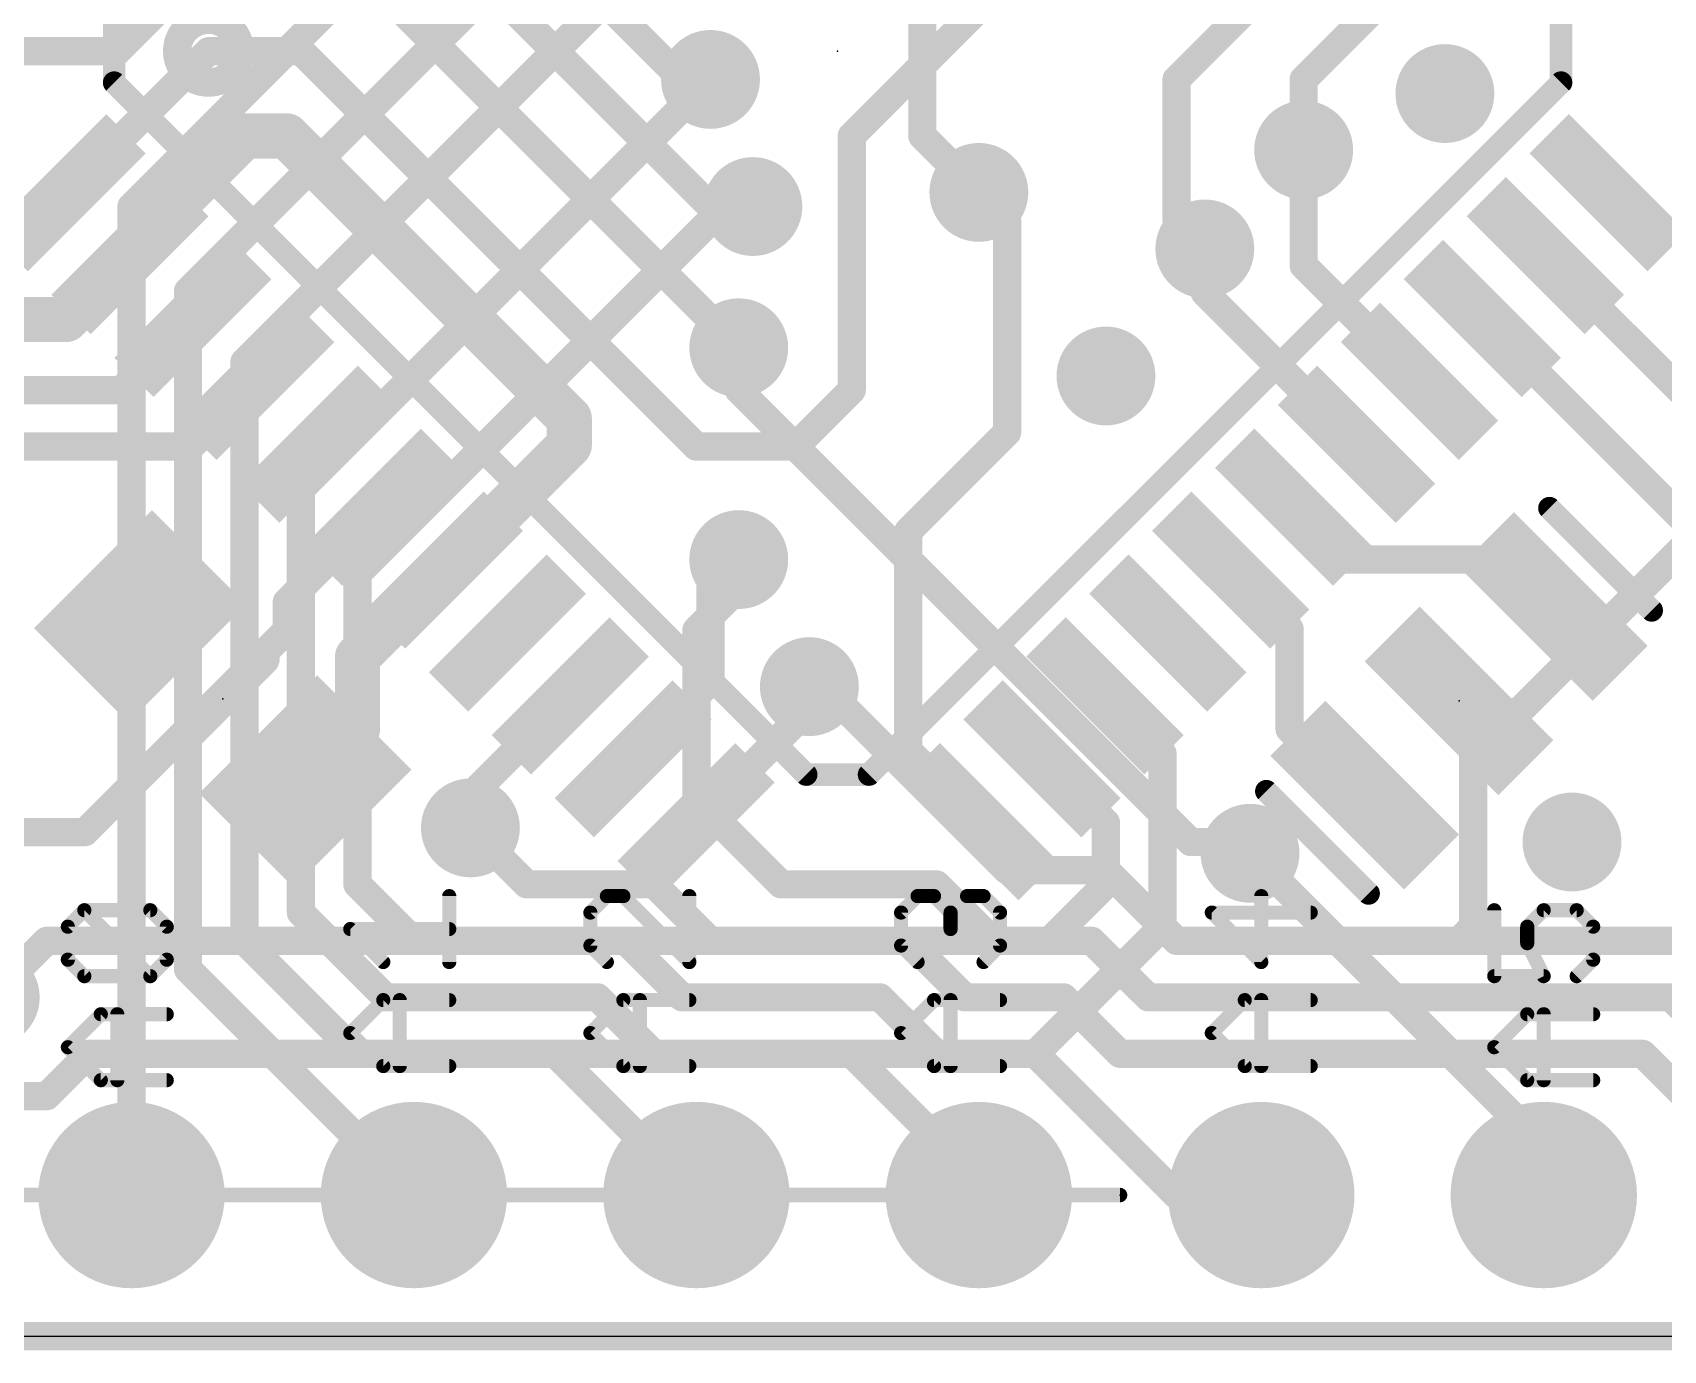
# Model space of a CAD drawing. Extents: x -10.9 to 50.9, y -4.8 to 29.4.
# Drawn here: x 15.62 to 30.29, y -0.13 to 11.72 of the extents above; entities that cross this region are included whole.
import ezdxf

# ---------------------------------------------------------------- set-up
doc = ezdxf.new("R2010")
doc.units = 0
for name, color, linetype in [('1', 12, 'CONTINUOUS'), ('16', 132, 'CONTINUOUS'), ('17', 110, 'CONTINUOUS'), ('18', 110, 'CONTINUOUS'), ('20', 53, 'CONTINUOUS'), ('21', 40, 'CONTINUOUS'), ('23', 40, 'CONTINUOUS'), ('47', 253, 'CONTINUOUS')]:
    doc.layers.add(name, color=color, linetype=linetype)

# ---------------------------------------------------------------- blocks, each defined once
blk = doc.blocks.new('RECT')
blk.add_solid([(-0.5, -0.5), (0.5, -0.5), (-0.5, 0.5), (0.5, 0.5)])
blk = doc.blocks.new('ROUNDP')
at = {"const_width": 0.5}
blk.add_lwpolyline([(0, -0.25, 1), (0, 0.25, 1), (0, -0.25)], format="xyb", dxfattribs=at)
blk = doc.blocks.new('ROUNDV')
at = {"const_width": 0.5}
blk.add_lwpolyline([(0, -0.25, 1), (0, 0.25, 1), (0, -0.25)], format="xyb", dxfattribs=at)

msp = doc.modelspace()

# ---------------------------------------------------------------- linework, layer by layer
at = {"layer": '1'}
for points, const_width in [([(19.558, 13.208), (21.59, 11.176)], 0.254), ([(17.78, 12.954), (16.383, 11.557)], 0.254), ([(19.05, 12.827), (21.717, 10.16)], 0.254), ([(18.415, 12.446), (21.971, 8.89)], 0.254), ([(22.987, 10.795), (24.511, 12.319)], 0.254), ([(15.494, 11.557), (14.5948, 10.6578)], 0.254), ([(16.383, 11.557), (15.494, 11.557)], 0.254), ([(17.2031, 11.557), (15.9304, 10.2842)], 0.254), ([(17.2031, 11.557), (18.034, 11.557)], 0.254), ([(18.034, 11.557), (21.59, 8.001)], 0.254), ([(21.59, 11.176), (21.717, 11.303)], 0.254), ([(17.526, 10.795), (16.496, 9.765)], 0.4064), ([(17.907, 10.795), (17.526, 10.795)], 0.4064), ([(20.447, 8.255), (17.907, 10.795)], 0.4064), ([(22.987, 8.509), (22.987, 10.795)], 0.254), ([(27.051, 10.668), (27.051, 9.6287)], 0.254), ([(24.384, 10.033), (24.13, 10.287)], 0.254), ([(21.717, 10.16), (22.098, 10.16)], 0.254), ([(24.384, 8.128), (24.384, 10.033)], 0.254), ([(16.496, 9.7185), (15.9215, 9.144)], 0.4064), ([(16.496, 9.765), (16.496, 9.7185)], 0.4064), ([(26.162, 9.3864), (26.162, 9.779)], 0.254), ([(29.224, 9.7185), (30.988, 7.9545)], 0.254), ([(28.0926, 8.5872), (27.051, 9.6287)], 0.254), ([(27.5269, 8.0215), (26.162, 9.3864)], 0.254), ([(15.9215, 9.144), (12.065, 9.144)], 0.4064), ([(16.4179, 8.509), (17.0617, 9.1528)], 0.254), ([(28.6583, 9.1528), (30.48, 7.3311)], 0.254), ([(17.0413, 8.001), (17.6274, 8.5872)], 0.254), ([(11.684, 8.509), (16.4179, 8.509)], 0.254), ([(22.479, 8.001), (22.987, 8.509)], 0.254), ([(20.447, 8.0126), (20.447, 8.255)], 0.4064), ([(19.3245, 6.8901), (20.447, 8.0126)], 0.4064), ([(23.495, 7.239), (24.384, 8.128)], 0.254), ([(10.414, 8.001), (17.0413, 8.001)], 0.254), ([(21.59, 8.001), (22.479, 8.001)], 0.254), ([(18.7588, 7.4558), (17.907, 6.604)], 0.254), ([(26.9612, 7.4558), (27.432, 6.985)], 0.254), ([(23.495, 5.2651), (23.495, 7.239)], 0.254), ([(18.542, 6.1076), (19.3245, 6.8901)], 0.4064), ([(21.717, 6.731), (21.971, 6.985)], 0.254), ([(27.432, 6.985), (28.829, 6.985)], 0.254), ([(28.829, 6.985), (28.9965, 6.8175)], 0.254), ([(26.3955, 6.8901), (26.924, 6.3616)], 0.254), ([(28.9965, 6.8175), (29.0425, 6.8175)], 0.254), ([(29.0425, 6.8175), (29.2965, 6.5635)], 0.254), ([(21.717, 5.8885), (21.717, 6.731)], 0.254), ([(17.907, 6.604), (17.907, 6.35)], 0.254), ([(17.907, 6.35), (16.0902, 4.5332)], 0.254), ([(26.924, 6.3616), (26.924, 5.461)], 0.254), ([(18.542, 5.4588), (18.542, 6.1076)], 0.4064), ([(21.0215, 5.193), (21.717, 5.8885)], 0.254), ([(20.4558, 5.7587), (19.558, 4.8609)], 0.254), ([(22.606, 5.6461), (22.606, 5.842)], 0.254), ([(25.2642, 5.7587), (25.781, 5.2419)], 0.254), ([(21.5872, 4.6274), (22.606, 5.6461)], 0.254), ([(18.0734, 4.9902), (18.542, 5.4588)], 0.4064), ([(26.924, 5.461), (27.2185, 5.1665)], 0.254), ([(23.495, 5.2651), (24.1328, 4.6274)], 0.254), ([(24.6985, 5.193), (25.273, 4.6185)], 0.254), ([(25.781, 5.2419), (25.781, 3.683)], 0.254), ([(27.2185, 5.1665), (27.2994, 5.1665)], 0.254), ([(27.2994, 5.1665), (27.5995, 4.8665)], 0.254), ([(19.558, 4.8609), (19.558, 4.572)], 0.254), ([(25.273, 4.6185), (25.273, 4.064)], 0.254), ([(16.0902, 4.5332), (14.5746, 4.5332)], 0.254), ([(29.21, 1.7018), (26.5684, 4.3434)], 0.254), ([(25.273, 4.064), (24.765, 3.556)], 0.254), ([(15.748, 3.556), (15.24, 3.048)], 0.254), ([(24.765, 3.556), (15.748, 3.556)], 0.254), ([(25.781, 3.683), (24.638, 2.54)], 0.254), ([(16.129, 2.54), (15.748, 2.159)], 0.254), ([(24.638, 2.54), (16.129, 2.54)], 0.254), ([(15.748, 2.159), (14.859, 2.159)], 0.254), ([(29.21, 1.7018), (29.21, 1.27)], 0.254), ([(0, 0), (46.355, 0)], 0.254)]:
    msp.add_lwpolyline(points, dxfattribs=dict(at, const_width=const_width))
for points, const_width in [([(16.3381, 11.6019, 1), (16.4279, 11.5121)], 0.127), ([(16.383, 11.4935, 1), (16.383, 11.6205)], 0.127), ([(17.2031, 11.6205, 1), (17.2031, 11.4935)], 0.127), ([(17.248, 11.5121, 1), (17.1582, 11.6019)], 0.127), ([(18.0789, 11.6019, 1), (17.9891, 11.5121)], 0.127), ([(18.034, 11.4935, 1), (18.034, 11.6205)], 0.127), ([(21.7619, 11.2581, 1), (21.6721, 11.3479)], 0.127), ([(21.5451, 11.2209, 1), (21.6349, 11.1311)], 0.127), ([(21.5451, 11.1311, 1), (21.6349, 11.2209)], 0.127), ([(17.526, 10.8966, 1), (17.526, 10.6934)], 0.2032), ([(17.5978, 10.7232, 1), (17.4542, 10.8668)], 0.2032), ([(17.9788, 10.8668, 1), (17.8352, 10.7232)], 0.2032), ([(17.907, 10.6934, 1), (17.907, 10.8966)], 0.2032), ([(23.0505, 10.795, 1), (22.9235, 10.795)], 0.127), ([(22.9421, 10.8399, 1), (23.0319, 10.7501)], 0.127), ([(27.1145, 10.668, 1), (26.9875, 10.668)], 0.127), ([(24.1749, 10.3319, 1), (24.0851, 10.2421)], 0.127), ([(15.8855, 10.3291, 1), (15.9753, 10.2393)], 0.127), ([(21.717, 10.2235, 1), (21.717, 10.0965)], 0.127), ([(21.6721, 10.1151, 1), (21.7619, 10.2049)], 0.127), ([(22.098, 10.0965, 1), (22.098, 10.2235)], 0.127), ([(24.4475, 10.033, 1), (24.3205, 10.033)], 0.127), ([(24.3391, 9.9881, 1), (24.4289, 10.0779)], 0.127), ([(16.5976, 9.765, 1), (16.3944, 9.765)], 0.2032), ([(16.4242, 9.8369, 1), (16.5679, 9.6932)], 0.2032), ([(16.5679, 9.6467, 1), (16.4242, 9.7904)], 0.2032), ([(26.2255, 9.779, 1), (26.0985, 9.779)], 0.127), ([(29.2689, 9.7634, 1), (29.1791, 9.6736)], 0.127), ([(16.3944, 9.7185, 1), (16.5976, 9.7185)], 0.2032), ([(27.0959, 9.6736, 1), (27.0061, 9.5838)], 0.127), ([(26.9875, 9.6287, 1), (27.1145, 9.6287)], 0.127), ([(26.2069, 9.4313, 1), (26.1171, 9.3415)], 0.127), ([(26.0985, 9.3864, 1), (26.2255, 9.3864)], 0.127), ([(15.8497, 9.2158, 1), (15.9934, 9.0722)], 0.2032), ([(15.9215, 9.0424, 1), (15.9215, 9.2456)], 0.2032), ([(17.1066, 9.1079, 1), (17.0168, 9.1977)], 0.127), ([(28.7032, 9.1977, 1), (28.6134, 9.1079)], 0.127), ([(21.9261, 8.8451, 1), (22.0159, 8.9349)], 0.127), ([(17.6723, 8.5422, 1), (17.5825, 8.6321)], 0.127), ([(28.0477, 8.5422, 1), (28.1375, 8.6321)], 0.127), ([(16.373, 8.5539, 1), (16.4628, 8.4641)], 0.127), ([(16.4179, 8.4455, 1), (16.4179, 8.5725)], 0.127), ([(22.9235, 8.509, 1), (23.0505, 8.509)], 0.127), ([(23.0319, 8.4641, 1), (22.9421, 8.5539)], 0.127), ([(20.5486, 8.255, 1), (20.3454, 8.255)], 0.2032), ([(20.3752, 8.1832, 1), (20.5188, 8.3268)], 0.2032), ([(20.5188, 7.9408, 1), (20.3752, 8.0845)], 0.2032), ([(24.4289, 8.0831, 1), (24.3391, 8.1729)], 0.127), ([(16.9964, 8.0459, 1), (17.0862, 7.9561)], 0.127), ([(17.0413, 7.9375, 1), (17.0413, 8.0645)], 0.127), ([(20.3454, 8.0126, 1), (20.5486, 8.0126)], 0.2032), ([(21.59, 8.0645, 1), (21.59, 7.9375)], 0.127), ([(21.5451, 7.9561, 1), (21.6349, 8.0459)], 0.127), ([(22.4341, 8.0459, 1), (22.5239, 7.9561)], 0.127), ([(22.479, 7.9375, 1), (22.479, 8.0645)], 0.127), ([(24.3205, 8.128, 1), (24.4475, 8.128)], 0.127), ([(27.482, 7.9766, 1), (27.5718, 8.0664)], 0.127), ([(18.8037, 7.4109, 1), (18.7139, 7.5007)], 0.127), ([(27.0061, 7.5007, 1), (26.9163, 7.4109)], 0.127), ([(23.5585, 7.239, 1), (23.4315, 7.239)], 0.127), ([(23.4501, 7.2839, 1), (23.5399, 7.1941)], 0.127), ([(19.2526, 6.9619, 1), (19.3963, 6.8183)], 0.2032), ([(19.3963, 6.8183, 1), (19.2526, 6.9619)], 0.2032), ([(22.0159, 6.9401, 1), (21.9261, 7.0299)], 0.127), ([(27.432, 7.0485, 1), (27.432, 6.9215)], 0.127), ([(27.3871, 6.9401, 1), (27.4769, 7.0299)], 0.127), ([(28.8739, 7.0299, 1), (28.7841, 6.9401)], 0.127), ([(28.829, 6.9215, 1), (28.829, 7.0485)], 0.127), ([(26.4404, 6.935, 1), (26.3506, 6.8452)], 0.127), ([(28.9965, 6.881, 1), (28.9965, 6.754)], 0.127), ([(28.9516, 6.7726, 1), (29.0414, 6.8624)], 0.127), ([(29.0874, 6.8624, 1), (28.9976, 6.7726)], 0.127), ([(29.0425, 6.754, 1), (29.0425, 6.881)], 0.127), ([(21.7805, 6.731, 1), (21.6535, 6.731)], 0.127), ([(21.6721, 6.7759, 1), (21.7619, 6.6861)], 0.127), ([(17.9705, 6.604, 1), (17.8435, 6.604)], 0.127), ([(17.8621, 6.6489, 1), (17.9519, 6.5591)], 0.127), ([(29.2516, 6.5186, 1), (29.3414, 6.6084)], 0.127), ([(17.9519, 6.3051, 1), (17.8621, 6.3949)], 0.127), ([(26.9875, 6.3616, 1), (26.8605, 6.3616)], 0.127), ([(26.8791, 6.3167, 1), (26.9689, 6.4065)], 0.127), ([(17.8435, 6.35, 1), (17.9705, 6.35)], 0.127), ([(18.6436, 6.1076, 1), (18.4404, 6.1076)], 0.2032), ([(18.4702, 6.1795, 1), (18.6138, 6.0358)], 0.2032), ([(21.7619, 5.8436, 1), (21.6721, 5.9334)], 0.127), ([(20.5007, 5.7138, 1), (20.4109, 5.8036)], 0.127), ([(21.6535, 5.8885, 1), (21.7805, 5.8885)], 0.127), ([(22.6695, 5.842, 1), (22.5425, 5.842)], 0.127), ([(25.3091, 5.8036, 1), (25.2193, 5.7138)], 0.127), ([(22.6509, 5.6012, 1), (22.5611, 5.691)], 0.127), ([(18.6138, 5.3869, 1), (18.4702, 5.5306)], 0.2032), ([(22.5425, 5.6461, 1), (22.6695, 5.6461)], 0.127), ([(26.9689, 5.5059, 1), (26.8791, 5.4161)], 0.127), ([(18.4404, 5.4588, 1), (18.6436, 5.4588)], 0.2032), ([(26.8605, 5.461, 1), (26.9875, 5.461)], 0.127), ([(20.9766, 5.2379, 1), (21.0664, 5.1481)], 0.127), ([(23.5399, 5.31, 1), (23.4501, 5.2202)], 0.127), ([(23.4315, 5.2651, 1), (23.5585, 5.2651)], 0.127), ([(24.7434, 5.2379, 1), (24.6536, 5.1481)], 0.127), ([(25.8445, 5.2419, 1), (25.7175, 5.2419)], 0.127), ([(25.7361, 5.197, 1), (25.8259, 5.2868)], 0.127), ([(27.2185, 5.23, 1), (27.2185, 5.103)], 0.127), ([(27.3443, 5.2114, 1), (27.2545, 5.1216)], 0.127), ([(27.2994, 5.103, 1), (27.2994, 5.23)], 0.127), ([(18.0016, 5.062, 1), (18.1453, 4.9184)], 0.2032), ([(27.1736, 5.1216, 1), (27.2634, 5.2114)], 0.127), ([(19.6215, 4.8609, 1), (19.4945, 4.8609)], 0.127), ([(19.5131, 4.9058, 1), (19.6029, 4.816)], 0.127), ([(27.5546, 4.8216, 1), (27.6444, 4.9114)], 0.127), ([(21.5423, 4.6723, 1), (21.6321, 4.5825)], 0.127), ([(24.0879, 4.5825, 1), (24.1777, 4.6723)], 0.127), ([(25.3365, 4.6185, 1), (25.2095, 4.6185)], 0.127), ([(25.2281, 4.5736, 1), (25.3179, 4.6634)], 0.127), ([(16.0453, 4.5781, 1), (16.1351, 4.4883)], 0.127), ([(16.0902, 4.4697, 1), (16.0902, 4.5967)], 0.127), ([(19.4945, 4.572, 1), (19.6215, 4.572)], 0.127), ([(26.6133, 4.3883, 1), (26.5235, 4.2985)], 0.127), ([(25.2095, 4.064, 1), (25.3365, 4.064)], 0.127), ([(25.3179, 4.0191, 1), (25.2281, 4.1089)], 0.127), ([(15.748, 3.6195, 1), (15.748, 3.4925)], 0.127), ([(15.7929, 3.5111, 1), (15.7031, 3.6009)], 0.127), ([(24.765, 3.4925, 1), (24.765, 3.6195)], 0.127), ([(25.7175, 3.683, 1), (25.8445, 3.683)], 0.127), ([(25.8259, 3.6381, 1), (25.7361, 3.7279)], 0.127), ([(24.7201, 3.6009, 1), (24.8099, 3.5111)], 0.127), ([(16.129, 2.6035, 1), (16.129, 2.4765)], 0.127), ([(16.1739, 2.4951, 1), (16.0841, 2.5849)], 0.127), ([(24.5931, 2.5849, 1), (24.6829, 2.4951)], 0.127), ([(24.638, 2.4765, 1), (24.638, 2.6035)], 0.127), ([(15.7031, 2.2039, 1), (15.7929, 2.1141)], 0.127), ([(15.748, 2.0955, 1), (15.748, 2.2225)], 0.127), ([(29.2735, 1.7018, 1), (29.1465, 1.7018)], 0.127), ([(29.1651, 1.6569, 1), (29.2549, 1.7467)], 0.127), ([(29.1465, 1.27, 1), (29.2735, 1.27)], 0.127)]:
    msp.add_lwpolyline(points, format="xyb", dxfattribs=dict(at, const_width=const_width))
at = {"layer": '16', "const_width": 0.254}
for points in [[(16.51, 10.16), (21.209, 14.859)], [(23.622, 13.843), (23.622, 10.795)], [(17.018, 9.398), (21.209, 13.589)], [(25.908, 11.303), (27.305, 12.7)], [(21.209, 12.446), (17.526, 8.763)], [(27.051, 11.303), (27.813, 12.065)], [(21.717, 11.303), (18.034, 7.62)], [(25.908, 10.033), (25.908, 11.303)], [(27.051, 11.303), (27.051, 10.668)], [(23.622, 10.795), (24.13, 10.287)], [(16.51, 10.16), (16.51, 1.27)], [(21.844, 10.16), (18.542, 6.858)], [(22.098, 10.16), (21.844, 10.16)], [(26.162, 9.779), (25.908, 10.033)], [(33.401, 10.033), (28.575, 5.207)], [(17.018, 9.398), (17.018, 3.302)], [(21.971, 8.509), (21.971, 8.89)], [(17.526, 8.763), (17.526, 3.556)], [(21.971, 8.509), (26.035, 4.445)], [(18.034, 7.62), (18.034, 3.81)], [(21.971, 6.985), (21.971, 6.731)], [(18.542, 6.858), (18.542, 4.064)], [(21.971, 6.731), (21.59, 6.35)], [(21.59, 6.35), (21.59, 4.826)], [(22.733, 5.842), (22.606, 5.842)], [(24.384, 4.191), (22.733, 5.842)], [(28.575, 5.207), (28.575, 3.683)], [(21.59, 4.826), (22.352, 4.064)], [(20.066, 4.064), (19.558, 4.572)], [(26.035, 4.445), (26.4668, 4.445)], [(26.4668, 4.445), (26.5684, 4.3434)], [(24.384, 4.191), (25.273, 4.191)], [(25.273, 4.191), (25.908, 3.556)], [(18.542, 4.064), (19.05, 3.556)], [(20.066, 4.064), (21.209, 4.064)], [(21.209, 4.064), (21.717, 3.556)], [(22.352, 4.064), (23.749, 4.064)], [(23.749, 4.064), (24.257, 3.556)], [(18.034, 3.81), (18.796, 3.048)], [(17.526, 3.556), (18.542, 2.54)], [(19.05, 3.556), (20.955, 3.556)], [(20.955, 3.556), (21.463, 3.048)], [(21.717, 3.556), (23.495, 3.556)], [(23.495, 3.556), (24.003, 3.048)], [(24.257, 3.556), (25.146, 3.556)], [(25.146, 3.556), (25.654, 3.048)], [(25.908, 3.556), (28.448, 3.556)], [(28.575, 3.683), (28.448, 3.556)], [(28.448, 3.556), (30.607, 3.556)], [(17.018, 3.302), (19.05, 1.27)], [(18.796, 3.048), (20.701, 3.048)], [(20.701, 3.048), (21.209, 2.54)], [(21.463, 3.048), (23.241, 3.048)], [(23.241, 3.048), (23.749, 2.54)], [(24.003, 3.048), (24.892, 3.048)], [(24.892, 3.048), (25.4, 2.54)], [(25.654, 3.048), (30.353, 3.048)], [(30.353, 3.048), (30.861, 2.54)], [(18.542, 2.54), (20.32, 2.54)], [(20.32, 2.54), (21.59, 1.27)], [(21.209, 2.54), (22.987, 2.54)], [(22.987, 2.54), (24.13, 1.397)], [(23.749, 2.54), (24.638, 2.54)], [(24.638, 2.54), (25.908, 1.27)], [(25.4, 2.54), (30.099, 2.54)], [(30.099, 2.54), (31.369, 1.27)], [(24.13, 1.397), (24.13, 1.27)], [(25.908, 1.27), (26.67, 1.27)], [(0, 0), (46.355, 0)]]:
    msp.add_lwpolyline(points, dxfattribs=at)
at = {"layer": '16', "const_width": 0.127}
for points in [[(21.7619, 11.2581, 1), (21.6721, 11.3479)], [(25.9715, 11.303, 1), (25.8445, 11.303)], [(25.8631, 11.3479, 1), (25.9529, 11.2581)], [(27.1145, 11.303, 1), (26.9875, 11.303)], [(27.0061, 11.3479, 1), (27.0959, 11.2581)], [(23.6669, 10.8399, 1), (23.5771, 10.7501)], [(23.5585, 10.795, 1), (23.6855, 10.795)], [(26.9875, 10.668, 1), (27.1145, 10.668)], [(16.5735, 10.16, 1), (16.4465, 10.16)], [(16.4651, 10.2049, 1), (16.5549, 10.1151)], [(21.844, 10.2235, 1), (21.844, 10.0965)], [(21.8889, 10.1151, 1), (21.7991, 10.2049)], [(22.098, 10.0965, 1), (22.098, 10.2235)], [(24.0851, 10.2421, 1), (24.1749, 10.3319)], [(25.9529, 10.0779, 1), (25.8631, 9.9881)], [(25.8445, 10.033, 1), (25.9715, 10.033)], [(26.1171, 9.7341, 1), (26.2069, 9.8239)], [(17.0815, 9.398, 1), (16.9545, 9.398)], [(16.9731, 9.4429, 1), (17.0629, 9.3531)], [(22.0345, 8.89, 1), (21.9075, 8.89)], [(17.5895, 8.763, 1), (17.4625, 8.763)], [(17.4811, 8.8079, 1), (17.5709, 8.7181)], [(22.0159, 8.5539, 1), (21.9261, 8.4641)], [(21.9075, 8.509, 1), (22.0345, 8.509)], [(18.0975, 7.62, 1), (17.9705, 7.62)], [(17.9891, 7.6649, 1), (18.0789, 7.5751)], [(22.0345, 6.985, 1), (21.9075, 6.985)], [(18.6055, 6.858, 1), (18.4785, 6.858)], [(18.4971, 6.9029, 1), (18.5869, 6.8131)], [(21.9075, 6.731, 1), (22.0345, 6.731)], [(22.0159, 6.6861, 1), (21.9261, 6.7759)], [(21.6535, 6.35, 1), (21.5265, 6.35)], [(21.5451, 6.3949, 1), (21.6349, 6.3051)], [(22.606, 5.9055, 1), (22.606, 5.7785)], [(22.7779, 5.8869, 1), (22.6881, 5.7971)], [(22.733, 5.7785, 1), (22.733, 5.9055)], [(28.6385, 5.207, 1), (28.5115, 5.207)], [(28.5301, 5.2519, 1), (28.6199, 5.1621)], [(21.6349, 4.8709, 1), (21.5451, 4.7811)], [(21.5265, 4.826, 1), (21.6535, 4.826)], [(19.6029, 4.6169, 1), (19.5131, 4.5271)], [(26.035, 4.5085, 1), (26.035, 4.3815)], [(25.9901, 4.4001, 1), (26.0799, 4.4899)], [(26.5117, 4.4899, 1), (26.4219, 4.4001)], [(26.4668, 4.3815, 1), (26.4668, 4.5085)], [(26.5235, 4.2985, 1), (26.6133, 4.3883)], [(24.384, 4.2545, 1), (24.384, 4.1275)], [(24.3391, 4.1461, 1), (24.4289, 4.2359)], [(25.3179, 4.2359, 1), (25.2281, 4.1461)], [(25.273, 4.1275, 1), (25.273, 4.2545)], [(18.5869, 4.1089, 1), (18.4971, 4.0191)], [(18.4785, 4.064, 1), (18.6055, 4.064)], [(20.066, 4.1275, 1), (20.066, 4.0005)], [(20.0211, 4.0191, 1), (20.1109, 4.1089)], [(21.2539, 4.1089, 1), (21.1641, 4.0191)], [(21.209, 4.0005, 1), (21.209, 4.1275)], [(22.352, 4.1275, 1), (22.352, 4.0005)], [(22.3071, 4.0191, 1), (22.3969, 4.1089)], [(23.7939, 4.1089, 1), (23.7041, 4.0191)], [(23.749, 4.0005, 1), (23.749, 4.1275)], [(18.0789, 3.8549, 1), (17.9891, 3.7651)], [(17.9705, 3.81, 1), (18.0975, 3.81)], [(17.5709, 3.6009, 1), (17.4811, 3.5111)], [(19.05, 3.6195, 1), (19.05, 3.4925)], [(20.9999, 3.6009, 1), (20.9101, 3.5111)], [(20.955, 3.4925, 1), (20.955, 3.6195)], [(21.717, 3.6195, 1), (21.717, 3.4925)], [(23.5399, 3.6009, 1), (23.4501, 3.5111)], [(23.495, 3.4925, 1), (23.495, 3.6195)], [(24.257, 3.6195, 1), (24.257, 3.4925)], [(25.1909, 3.6009, 1), (25.1011, 3.5111)], [(25.146, 3.4925, 1), (25.146, 3.6195)], [(25.908, 3.6195, 1), (25.908, 3.4925)], [(28.448, 3.6195, 1), (28.448, 3.4925)], [(28.448, 3.4925, 1), (28.448, 3.6195)], [(28.5115, 3.683, 1), (28.6385, 3.683)], [(28.6199, 3.6381, 1), (28.5301, 3.7279)], [(17.4625, 3.556, 1), (17.5895, 3.556)], [(19.0051, 3.5111, 1), (19.0949, 3.6009)], [(21.6721, 3.5111, 1), (21.7619, 3.6009)], [(24.2121, 3.5111, 1), (24.3019, 3.6009)], [(25.8631, 3.5111, 1), (25.9529, 3.6009)], [(28.4031, 3.6009, 1), (28.4929, 3.5111)], [(17.0629, 3.3469, 1), (16.9731, 3.2571)], [(16.9545, 3.302, 1), (17.0815, 3.302)], [(18.796, 3.1115, 1), (18.796, 2.9845)], [(18.7511, 3.0031, 1), (18.8409, 3.0929)], [(20.7459, 3.0929, 1), (20.6561, 3.0031)], [(20.701, 2.9845, 1), (20.701, 3.1115)], [(21.463, 3.1115, 1), (21.463, 2.9845)], [(21.4181, 3.0031, 1), (21.5079, 3.0929)], [(23.2859, 3.0929, 1), (23.1961, 3.0031)], [(23.241, 2.9845, 1), (23.241, 3.1115)], [(24.003, 3.1115, 1), (24.003, 2.9845)], [(23.9581, 3.0031, 1), (24.0479, 3.0929)], [(24.9369, 3.0929, 1), (24.8471, 3.0031)], [(24.892, 2.9845, 1), (24.892, 3.1115)], [(25.654, 3.1115, 1), (25.654, 2.9845)], [(25.6091, 3.0031, 1), (25.6989, 3.0929)], [(30.3979, 3.0929, 1), (30.3081, 3.0031)], [(18.542, 2.6035, 1), (18.542, 2.4765)], [(18.4971, 2.4951, 1), (18.5869, 2.5849)], [(20.3649, 2.5849, 1), (20.2751, 2.4951)], [(20.32, 2.4765, 1), (20.32, 2.6035)], [(21.209, 2.6035, 1), (21.209, 2.4765)], [(21.1641, 2.4951, 1), (21.2539, 2.5849)], [(23.0319, 2.5849, 1), (22.9421, 2.4951)], [(22.987, 2.4765, 1), (22.987, 2.6035)], [(23.749, 2.6035, 1), (23.749, 2.4765)], [(23.7041, 2.4951, 1), (23.7939, 2.5849)], [(24.6829, 2.5849, 1), (24.5931, 2.4951)], [(24.638, 2.4765, 1), (24.638, 2.6035)], [(25.4, 2.6035, 1), (25.4, 2.4765)], [(25.3551, 2.4951, 1), (25.4449, 2.5849)], [(30.1439, 2.5849, 1), (30.0541, 2.4951)], [(30.099, 2.4765, 1), (30.099, 2.6035)], [(24.1935, 1.397, 1), (24.0665, 1.397)], [(24.0851, 1.3521, 1), (24.1749, 1.4419)], [(16.4465, 1.27, 1), (16.5735, 1.27)], [(19.0051, 1.2251, 1), (19.0949, 1.3149)], [(21.5451, 1.2251, 1), (21.6349, 1.3149)], [(24.0665, 1.27, 1), (24.1935, 1.27)], [(25.908, 1.3335, 1), (25.908, 1.2065)], [(25.8631, 1.2251, 1), (25.9529, 1.3149)], [(26.67, 1.2065, 1), (26.67, 1.3335)]]:
    msp.add_lwpolyline(points, format="xyb", dxfattribs=at)
at = {"layer": '20'}
msp.add_line((2.54, 0), (48.26, 0), dxfattribs=at)
at = {"layer": '21'}
for points, const_width in [([(16.3546, 11.2742), (16.3546, 11.8398)], 0.2032), ([(29.3654, 11.8398), (29.3654, 11.2742)], 0.2032), ([(22.5772, 5.0516), (16.3546, 11.2742)], 0.2032), ([(29.3654, 11.2742), (23.1428, 5.0516)], 0.2032), ([(29.2612, 7.4474), (30.1804, 6.5282)], 0.2032), ([(16.9718, 5.3734), (17.6902, 6.0919)], 0.3048), ([(23.1428, 5.0516), (22.5772, 5.0516)], 0.2032), ([(27.6348, 3.9826), (26.7156, 4.9018)], 0.2032), ([(19.3675, 3.3655), (19.3675, 3.9587)], 0.127), ([(20.785, 3.9587), (20.6367, 3.8104)], 0.127), ([(20.9333, 3.9587), (20.785, 3.9587)], 0.127), ([(21.5265, 3.3655), (20.9333, 3.9587)], 0.127), ([(21.5265, 3.9587), (21.5265, 3.3655)], 0.127), ([(23.4307, 3.8104), (23.579, 3.9587)], 0.127), ([(23.579, 3.9587), (23.7273, 3.9587)], 0.127), ([(23.7273, 3.9587), (23.8756, 3.8104)], 0.127), ([(23.8756, 3.8104), (24.0239, 3.9587)], 0.127), ([(24.0239, 3.9587), (24.1722, 3.9587)], 0.127), ([(24.1722, 3.9587), (24.3205, 3.8104)], 0.127), ([(26.6696, 3.3655), (26.6696, 3.9587)], 0.127), ([(15.9377, 3.6834), (16.086, 3.8317)], 0.127), ([(16.086, 3.8317), (16.6792, 3.8317)], 0.127), ([(16.6792, 3.2385), (16.086, 3.8317)], 0.127), ([(16.6792, 3.8317), (16.8275, 3.6834)], 0.127), ([(20.6367, 3.8104), (20.6367, 3.5138)], 0.127), ([(23.4307, 3.5138), (23.4307, 3.8104)], 0.127), ([(23.8756, 3.8104), (23.8756, 3.6621)], 0.127), ([(24.3205, 3.8104), (24.3205, 3.5138)], 0.127), ([(27.1145, 3.8104), (26.2247, 3.8104)], 0.127), ([(26.2247, 3.8104), (26.6696, 3.3655)], 0.127), ([(28.7647, 3.8317), (28.7647, 3.2385)], 0.127), ([(29.0613, 3.6834), (29.2096, 3.8317)], 0.127), ([(29.2096, 3.8317), (29.5062, 3.8317)], 0.127), ([(29.5062, 3.8317), (29.6545, 3.6834)], 0.127), ([(15.9377, 3.3868), (15.9377, 3.6834)], 0.127), ([(16.8275, 3.6834), (16.8275, 3.3868)], 0.127), ([(18.7743, 3.3655), (18.4777, 3.6621)], 0.127), ([(18.4777, 3.6621), (19.3675, 3.6621)], 0.127), ([(29.0613, 3.5351), (29.0613, 3.6834)], 0.127), ([(29.6545, 3.6834), (29.6545, 3.3868)], 0.127), ([(20.6367, 3.5138), (20.785, 3.3655)], 0.127), ([(23.579, 3.3655), (23.4307, 3.5138)], 0.127), ([(24.3205, 3.5138), (24.1722, 3.3655)], 0.127), ([(29.2096, 3.2385), (29.0613, 3.5351)], 0.127), ([(16.086, 3.2385), (15.9377, 3.3868)], 0.127), ([(16.8275, 3.3868), (16.6792, 3.2385)], 0.127), ([(29.6545, 3.3868), (29.5062, 3.2385)], 0.127), ([(16.6792, 3.2385), (16.086, 3.2385)], 0.127), ([(28.7647, 3.2385), (29.2096, 3.2385)], 0.127), ([(18.4777, 2.7266), (18.7743, 3.0232)], 0.127), ([(18.7743, 3.0232), (19.3675, 3.0232)], 0.127), ([(18.9226, 2.43), (18.9226, 3.0232)], 0.127), ([(20.6367, 2.7266), (20.9333, 3.0232)], 0.127), ([(20.9333, 3.0232), (21.5265, 3.0232)], 0.127), ([(21.0816, 2.43), (21.0816, 3.0232)], 0.127), ([(23.4307, 2.7266), (23.7273, 3.0232)], 0.127), ([(23.7273, 3.0232), (24.3205, 3.0232)], 0.127), ([(23.8756, 2.43), (23.8756, 3.0232)], 0.127), ([(26.2247, 2.7266), (26.5213, 3.0232)], 0.127), ([(26.5213, 3.0232), (27.1145, 3.0232)], 0.127), ([(26.6696, 2.43), (26.6696, 3.0232)], 0.127), ([(15.9377, 2.5996), (16.2343, 2.8962)], 0.127), ([(16.2343, 2.8962), (16.8275, 2.8962)], 0.127), ([(16.3826, 2.303), (16.3826, 2.8962)], 0.127), ([(28.7647, 2.5996), (29.0613, 2.8962)], 0.127), ([(29.0613, 2.8962), (29.6545, 2.8962)], 0.127), ([(29.2096, 2.303), (29.2096, 2.8962)], 0.127), ([(18.7743, 2.43), (18.4777, 2.7266)], 0.127), ([(20.9333, 2.43), (20.6367, 2.7266)], 0.127), ([(23.7273, 2.43), (23.4307, 2.7266)], 0.127), ([(26.5213, 2.43), (26.2247, 2.7266)], 0.127), ([(16.2343, 2.303), (15.9377, 2.5996)], 0.127), ([(29.0613, 2.303), (28.7647, 2.5996)], 0.127), ([(19.3675, 2.43), (18.7743, 2.43)], 0.127), ([(21.5265, 2.43), (20.9333, 2.43)], 0.127), ([(24.3205, 2.43), (23.7273, 2.43)], 0.127), ([(27.1145, 2.43), (26.5213, 2.43)], 0.127), ([(16.8275, 2.303), (16.2343, 2.303)], 0.127), ([(29.6545, 2.303), (29.0613, 2.303)], 0.127)]:
    msp.add_lwpolyline(points, dxfattribs=dict(at, const_width=const_width))
for points, const_width in [([(17.2031, 11.2743, 1), (17.2031, 11.8397, 1), (17.2031, 11.2743)], 0.254), ([(16.3905, 11.3101, 1), (16.3187, 11.2382)], 0.1016), ([(16.3038, 11.2742, 1), (16.4054, 11.2742)], 0.1016), ([(29.3146, 11.2742, 1), (29.4162, 11.2742)], 0.1016), ([(29.4013, 11.2382, 1), (29.3295, 11.3101)], 0.1016), ([(29.2971, 7.4833, 1), (29.2253, 7.4115)], 0.1016), ([(30.1445, 6.4923, 1), (30.2163, 6.5641)], 0.1016), ([(17.7441, 6.038, 1), (17.6363, 6.1458)], 0.1524), ([(16.9179, 5.4273, 1), (17.0256, 5.3196)], 0.1524), ([(22.5772, 5.1024, 1), (22.5772, 5.0008)], 0.1016), ([(22.5412, 5.0157, 1), (22.6131, 5.0875)], 0.1016), ([(23.1069, 5.0875, 1), (23.1788, 5.0157)], 0.1016), ([(23.1428, 5.0008, 1), (23.1428, 5.1024)], 0.1016), ([(26.7515, 4.9377, 1), (26.6797, 4.8659)], 0.1016), ([(19.3992, 3.9587, 1), (19.3358, 3.9587)], 0.0635), ([(20.785, 3.9904, 1), (20.785, 3.9269)], 0.0635), ([(20.8075, 3.9362, 1), (20.7626, 3.9811)], 0.0635), ([(20.9558, 3.9811, 1), (20.9109, 3.9362)], 0.0635), ([(20.9333, 3.9269, 1), (20.9333, 3.9904)], 0.0635), ([(21.5583, 3.9587, 1), (21.4948, 3.9587)], 0.0635), ([(23.579, 3.9904, 1), (23.579, 3.9269)], 0.0635), ([(23.6015, 3.9362, 1), (23.5566, 3.9811)], 0.0635), ([(23.7498, 3.9811, 1), (23.7049, 3.9362)], 0.0635), ([(23.7273, 3.9269, 1), (23.7273, 3.9904)], 0.0635), ([(24.0239, 3.9904, 1), (24.0239, 3.9269)], 0.0635), ([(24.0464, 3.9362, 1), (24.0015, 3.9811)], 0.0635), ([(24.1947, 3.9811, 1), (24.1498, 3.9362)], 0.0635), ([(24.1722, 3.9269, 1), (24.1722, 3.9904)], 0.0635), ([(26.7014, 3.9587, 1), (26.6379, 3.9587)], 0.0635), ([(27.5989, 3.9467, 1), (27.6707, 4.0185)], 0.1016), ([(16.086, 3.8634, 1), (16.086, 3.7999)], 0.0635), ([(16.1085, 3.8541, 1), (16.0636, 3.8092)], 0.0635), ([(16.1085, 3.8092, 1), (16.0636, 3.8541)], 0.0635), ([(16.7017, 3.8541, 1), (16.6568, 3.8092)], 0.0635), ([(16.6792, 3.7999, 1), (16.6792, 3.8634)], 0.0635), ([(20.6685, 3.8104, 1), (20.605, 3.8104)], 0.0635), ([(20.6143, 3.8328, 1), (20.6592, 3.7879)], 0.0635), ([(23.4625, 3.8104, 1), (23.399, 3.8104)], 0.0635), ([(23.4083, 3.8328, 1), (23.4532, 3.7879)], 0.0635), ([(23.9074, 3.8104, 1), (23.8439, 3.8104)], 0.0635), ([(23.8532, 3.8328, 1), (23.8981, 3.7879)], 0.0635), ([(23.8532, 3.7879, 1), (23.8981, 3.8328)], 0.0635), ([(24.3523, 3.8104, 1), (24.2888, 3.8104)], 0.0635), ([(24.298, 3.7879, 1), (24.343, 3.8328)], 0.0635), ([(26.2247, 3.8421, 1), (26.2247, 3.7786)], 0.0635), ([(26.2472, 3.8328, 1), (26.2023, 3.7879)], 0.0635), ([(27.1145, 3.7786, 1), (27.1145, 3.8421)], 0.0635), ([(28.7965, 3.8317, 1), (28.733, 3.8317)], 0.0635), ([(29.2096, 3.8634, 1), (29.2096, 3.7999)], 0.0635), ([(29.2321, 3.8092, 1), (29.1872, 3.8541)], 0.0635), ([(29.5287, 3.8541, 1), (29.4838, 3.8092)], 0.0635), ([(29.5062, 3.7999, 1), (29.5062, 3.8634)], 0.0635), ([(15.9695, 3.6834, 1), (15.906, 3.6834)], 0.0635), ([(15.9153, 3.7058, 1), (15.9602, 3.6609)], 0.0635), ([(16.8592, 3.6834, 1), (16.7958, 3.6834)], 0.0635), ([(16.805, 3.6609, 1), (16.85, 3.7058)], 0.0635), ([(18.4777, 3.6938, 1), (18.4777, 3.6303)], 0.0635), ([(18.5002, 3.6845, 1), (18.4553, 3.6396)], 0.0635), ([(19.3675, 3.6303, 1), (19.3675, 3.6938)], 0.0635), ([(23.8439, 3.6621, 1), (23.9074, 3.6621)], 0.0635), ([(29.0931, 3.6834, 1), (29.0296, 3.6834)], 0.0635), ([(29.0389, 3.7058, 1), (29.0838, 3.6609)], 0.0635), ([(29.6863, 3.6834, 1), (29.6228, 3.6834)], 0.0635), ([(29.632, 3.6609, 1), (29.677, 3.7058)], 0.0635), ([(20.605, 3.5138, 1), (20.6685, 3.5138)], 0.0635), ([(20.6592, 3.5362, 1), (20.6143, 3.4913)], 0.0635), ([(23.4532, 3.5362, 1), (23.4083, 3.4913)], 0.0635), ([(23.399, 3.5138, 1), (23.4625, 3.5138)], 0.0635), ([(24.2888, 3.5138, 1), (24.3523, 3.5138)], 0.0635), ([(24.343, 3.4913, 1), (24.298, 3.5362)], 0.0635), ([(29.0897, 3.5493, 1), (29.0329, 3.5209)], 0.0635), ([(29.0296, 3.5351, 1), (29.0931, 3.5351)], 0.0635), ([(15.9602, 3.4092, 1), (15.9153, 3.3643)], 0.0635), ([(15.906, 3.3868, 1), (15.9695, 3.3868)], 0.0635), ([(16.7958, 3.3868, 1), (16.8592, 3.3868)], 0.0635), ([(16.85, 3.3643, 1), (16.805, 3.4092)], 0.0635), ([(18.7519, 3.343, 1), (18.7968, 3.388)], 0.0635), ([(19.3358, 3.3655, 1), (19.3992, 3.3655)], 0.0635), ([(20.7626, 3.343, 1), (20.8075, 3.388)], 0.0635), ([(21.4948, 3.3655, 1), (21.5583, 3.3655)], 0.0635), ([(21.504, 3.343, 1), (21.549, 3.388)], 0.0635), ([(23.5566, 3.343, 1), (23.6015, 3.388)], 0.0635), ([(24.1498, 3.388, 1), (24.1947, 3.343)], 0.0635), ([(26.6379, 3.3655, 1), (26.7014, 3.3655)], 0.0635), ([(26.6472, 3.343, 1), (26.6921, 3.388)], 0.0635), ([(29.6228, 3.3868, 1), (29.6863, 3.3868)], 0.0635), ([(29.677, 3.3643, 1), (29.632, 3.4092)], 0.0635), ([(16.086, 3.2703, 1), (16.086, 3.2067)], 0.0635), ([(16.0636, 3.216, 1), (16.1085, 3.261)], 0.0635), ([(16.6568, 3.261, 1), (16.7017, 3.216)], 0.0635), ([(16.6568, 3.216, 1), (16.7017, 3.261)], 0.0635), ([(16.6792, 3.2067, 1), (16.6792, 3.2703)], 0.0635), ([(28.7647, 3.2703, 1), (28.7647, 3.2067)], 0.0635), ([(28.733, 3.2385, 1), (28.7965, 3.2385)], 0.0635), ([(29.1812, 3.2243, 1), (29.238, 3.2527)], 0.0635), ([(29.2096, 3.2067, 1), (29.2096, 3.2703)], 0.0635), ([(29.4838, 3.261, 1), (29.5287, 3.216)], 0.0635), ([(18.7743, 3.0549, 1), (18.7743, 2.9914)], 0.0635), ([(18.7968, 3.0007, 1), (18.7519, 3.0456)], 0.0635), ([(18.9544, 3.0232, 1), (18.8909, 3.0232)], 0.0635), ([(19.3675, 2.9914, 1), (19.3675, 3.0549)], 0.0635), ([(20.9333, 3.0549, 1), (20.9333, 2.9914)], 0.0635), ([(20.9558, 3.0007, 1), (20.9109, 3.0456)], 0.0635), ([(21.1134, 3.0232, 1), (21.0499, 3.0232)], 0.0635), ([(21.5265, 2.9914, 1), (21.5265, 3.0549)], 0.0635), ([(23.7273, 3.0549, 1), (23.7273, 2.9914)], 0.0635), ([(23.7498, 3.0007, 1), (23.7049, 3.0456)], 0.0635), ([(23.9074, 3.0232, 1), (23.8439, 3.0232)], 0.0635), ([(24.3205, 2.9914, 1), (24.3205, 3.0549)], 0.0635), ([(26.5213, 3.0549, 1), (26.5213, 2.9914)], 0.0635), ([(26.5438, 3.0007, 1), (26.4989, 3.0456)], 0.0635), ([(26.7014, 3.0232, 1), (26.6379, 3.0232)], 0.0635), ([(27.1145, 2.9914, 1), (27.1145, 3.0549)], 0.0635), ([(16.2343, 2.9279, 1), (16.2343, 2.8644)], 0.0635), ([(16.2568, 2.8737, 1), (16.2119, 2.9186)], 0.0635), ([(16.4144, 2.8962, 1), (16.3509, 2.8962)], 0.0635), ([(16.8275, 2.8644, 1), (16.8275, 2.9279)], 0.0635), ([(29.0613, 2.9279, 1), (29.0613, 2.8644)], 0.0635), ([(29.0838, 2.8737, 1), (29.0389, 2.9186)], 0.0635), ([(29.2414, 2.8962, 1), (29.1779, 2.8962)], 0.0635), ([(29.6545, 2.8644, 1), (29.6545, 2.9279)], 0.0635), ([(18.5002, 2.749, 1), (18.4553, 2.7041)], 0.0635), ([(20.6592, 2.749, 1), (20.6143, 2.7041)], 0.0635), ([(23.4532, 2.749, 1), (23.4083, 2.7041)], 0.0635), ([(26.2472, 2.749, 1), (26.2023, 2.7041)], 0.0635), ([(15.9602, 2.622, 1), (15.9153, 2.5771)], 0.0635), ([(15.9153, 2.622, 1), (15.9602, 2.5771)], 0.0635), ([(18.4553, 2.749, 1), (18.5002, 2.7041)], 0.0635), ([(20.6143, 2.749, 1), (20.6592, 2.7041)], 0.0635), ([(23.4083, 2.749, 1), (23.4532, 2.7041)], 0.0635), ([(26.2023, 2.749, 1), (26.2472, 2.7041)], 0.0635), ([(28.7872, 2.622, 1), (28.7423, 2.5771)], 0.0635), ([(28.7423, 2.622, 1), (28.7872, 2.5771)], 0.0635), ([(18.7743, 2.4617, 1), (18.7743, 2.3982)], 0.0635), ([(19.3675, 2.3982, 1), (19.3675, 2.4617)], 0.0635), ([(20.9333, 2.4617, 1), (20.9333, 2.3982)], 0.0635), ([(21.5265, 2.3982, 1), (21.5265, 2.4617)], 0.0635), ([(23.7273, 2.4617, 1), (23.7273, 2.3982)], 0.0635), ([(24.3205, 2.3982, 1), (24.3205, 2.4617)], 0.0635), ([(26.5213, 2.4617, 1), (26.5213, 2.3982)], 0.0635), ([(27.1145, 2.3982, 1), (27.1145, 2.4617)], 0.0635), ([(16.2343, 2.3347, 1), (16.2343, 2.2712)], 0.0635), ([(16.2119, 2.2805, 1), (16.2568, 2.3254)], 0.0635), ([(16.8275, 2.2712, 1), (16.8275, 2.3347)], 0.0635), ([(18.7519, 2.4075, 1), (18.7968, 2.4524)], 0.0635), ([(18.8909, 2.43, 1), (18.9544, 2.43)], 0.0635), ([(20.9109, 2.4075, 1), (20.9558, 2.4524)], 0.0635), ([(21.0499, 2.43, 1), (21.1134, 2.43)], 0.0635), ([(23.7049, 2.4075, 1), (23.7498, 2.4524)], 0.0635), ([(23.8439, 2.43, 1), (23.9074, 2.43)], 0.0635), ([(26.4989, 2.4075, 1), (26.5438, 2.4524)], 0.0635), ([(26.6379, 2.43, 1), (26.7014, 2.43)], 0.0635), ([(29.0613, 2.3347, 1), (29.0613, 2.2712)], 0.0635), ([(29.0389, 2.2805, 1), (29.0838, 2.3254)], 0.0635), ([(29.6545, 2.2712, 1), (29.6545, 2.3347)], 0.0635), ([(16.3509, 2.303, 1), (16.4144, 2.303)], 0.0635), ([(29.1779, 2.303, 1), (29.2414, 2.303)], 0.0635)]:
    msp.add_lwpolyline(points, format="xyb", dxfattribs=dict(at, const_width=const_width))
at = {"layer": '23'}
for p in [(22.86, 11.557), (17.331, 5.7327), (28.448, 5.715), (25.4, 1.27)]:
    msp.add_point(p, dxfattribs=at)
at = {"layer": '47', "const_width": 0.13}
msp.add_lwpolyline([(25.4, 1.27), (-7.538, 1.27)], dxfattribs=at)
at = {"layer": '47', "const_width": 0.065}
msp.add_lwpolyline([(25.4, 1.2375, 1), (25.4, 1.3025)], format="xyb", dxfattribs=at)

# ---------------------------------------------------------------- block references
at = {"layer": '1'}
for p, xscale, yscale, rotation in [((15.9304, 10.2842), 1.5, 0.5, 45), ((29.7896, 10.2842), 0.5, 1.5, 45), ((16.496, 9.7185), 1.5, 0.5, 45), ((29.224, 9.7185), 0.5, 1.5, 45), ((17.0617, 9.1528), 1.5, 0.5, 45), ((28.6583, 9.1528), 0.5, 1.5, 45), ((17.6274, 8.5872), 1.5, 0.5, 45), ((28.0926, 8.5872), 0.5, 1.5, 45), ((18.1931, 8.0215), 1.5, 0.5, 45), ((27.5269, 8.0215), 0.5, 1.5, 45), ((18.7588, 7.4558), 1.5, 0.5, 45), ((26.9612, 7.4558), 0.5, 1.5, 45), ((19.3245, 6.8901), 1.5, 0.5, 45), ((26.3955, 6.8901), 0.5, 1.5, 45), ((16.5885, 6.4751), 1.2, 1.5, 135), ((29.2965, 6.5635), 0.7, 1.7, 225), ((19.8902, 6.3244), 1.5, 0.5, 45), ((25.8298, 6.3244), 0.5, 1.5, 45), ((20.4558, 5.7587), 1.5, 0.5, 45), ((25.2642, 5.7587), 0.5, 1.5, 45), ((28.448, 5.715), 0.7, 1.7, 225), ((18.0734, 4.9902), 1.2, 1.5, 135), ((21.0215, 5.193), 1.5, 0.5, 45), ((24.6985, 5.193), 0.5, 1.5, 45), ((27.5995, 4.8665), 0.7, 1.7, 225), ((21.5872, 4.6274), 1.5, 0.5, 45), ((24.1328, 4.6274), 0.5, 1.5, 45)]:
    msp.add_blockref('RECT', p, dxfattribs=dict(at, xscale=xscale, yscale=yscale, rotation=rotation))
at = {"layer": '17', "xscale": 1.6764, "yscale": 1.6764, "rotation": 270}
for p in [(16.51, 1.27), (16.51, 1.27), (19.05, 1.27), (19.05, 1.27), (21.59, 1.27), (21.59, 1.27), (24.13, 1.27), (24.13, 1.27), (26.67, 1.27), (26.67, 1.27), (29.21, 1.27), (29.21, 1.27)]:
    msp.add_blockref('ROUNDP', p, dxfattribs=at)
at = {"layer": '18', "xscale": 0.889, "yscale": 0.889}
for p in [(21.717, 11.303), (21.717, 11.303), (28.321, 11.176), (28.321, 11.176), (27.051, 10.668), (27.051, 10.668), (24.13, 10.287), (24.13, 10.287), (22.098, 10.16), (22.098, 10.16), (26.162, 9.779), (26.162, 9.779), (21.971, 8.89), (21.971, 8.89), (25.273, 8.636), (25.273, 8.636), (21.971, 6.985), (21.971, 6.985), (22.606, 5.842), (22.606, 5.842), (19.558, 4.572), (19.558, 4.572), (29.464, 4.445), (29.464, 4.445), (26.5684, 4.3434), (26.5684, 4.3434), (15.24, 3.048), (15.24, 3.048)]:
    msp.add_blockref('ROUNDV', p, dxfattribs=at)

doc.saveas('drawing.dxf')
